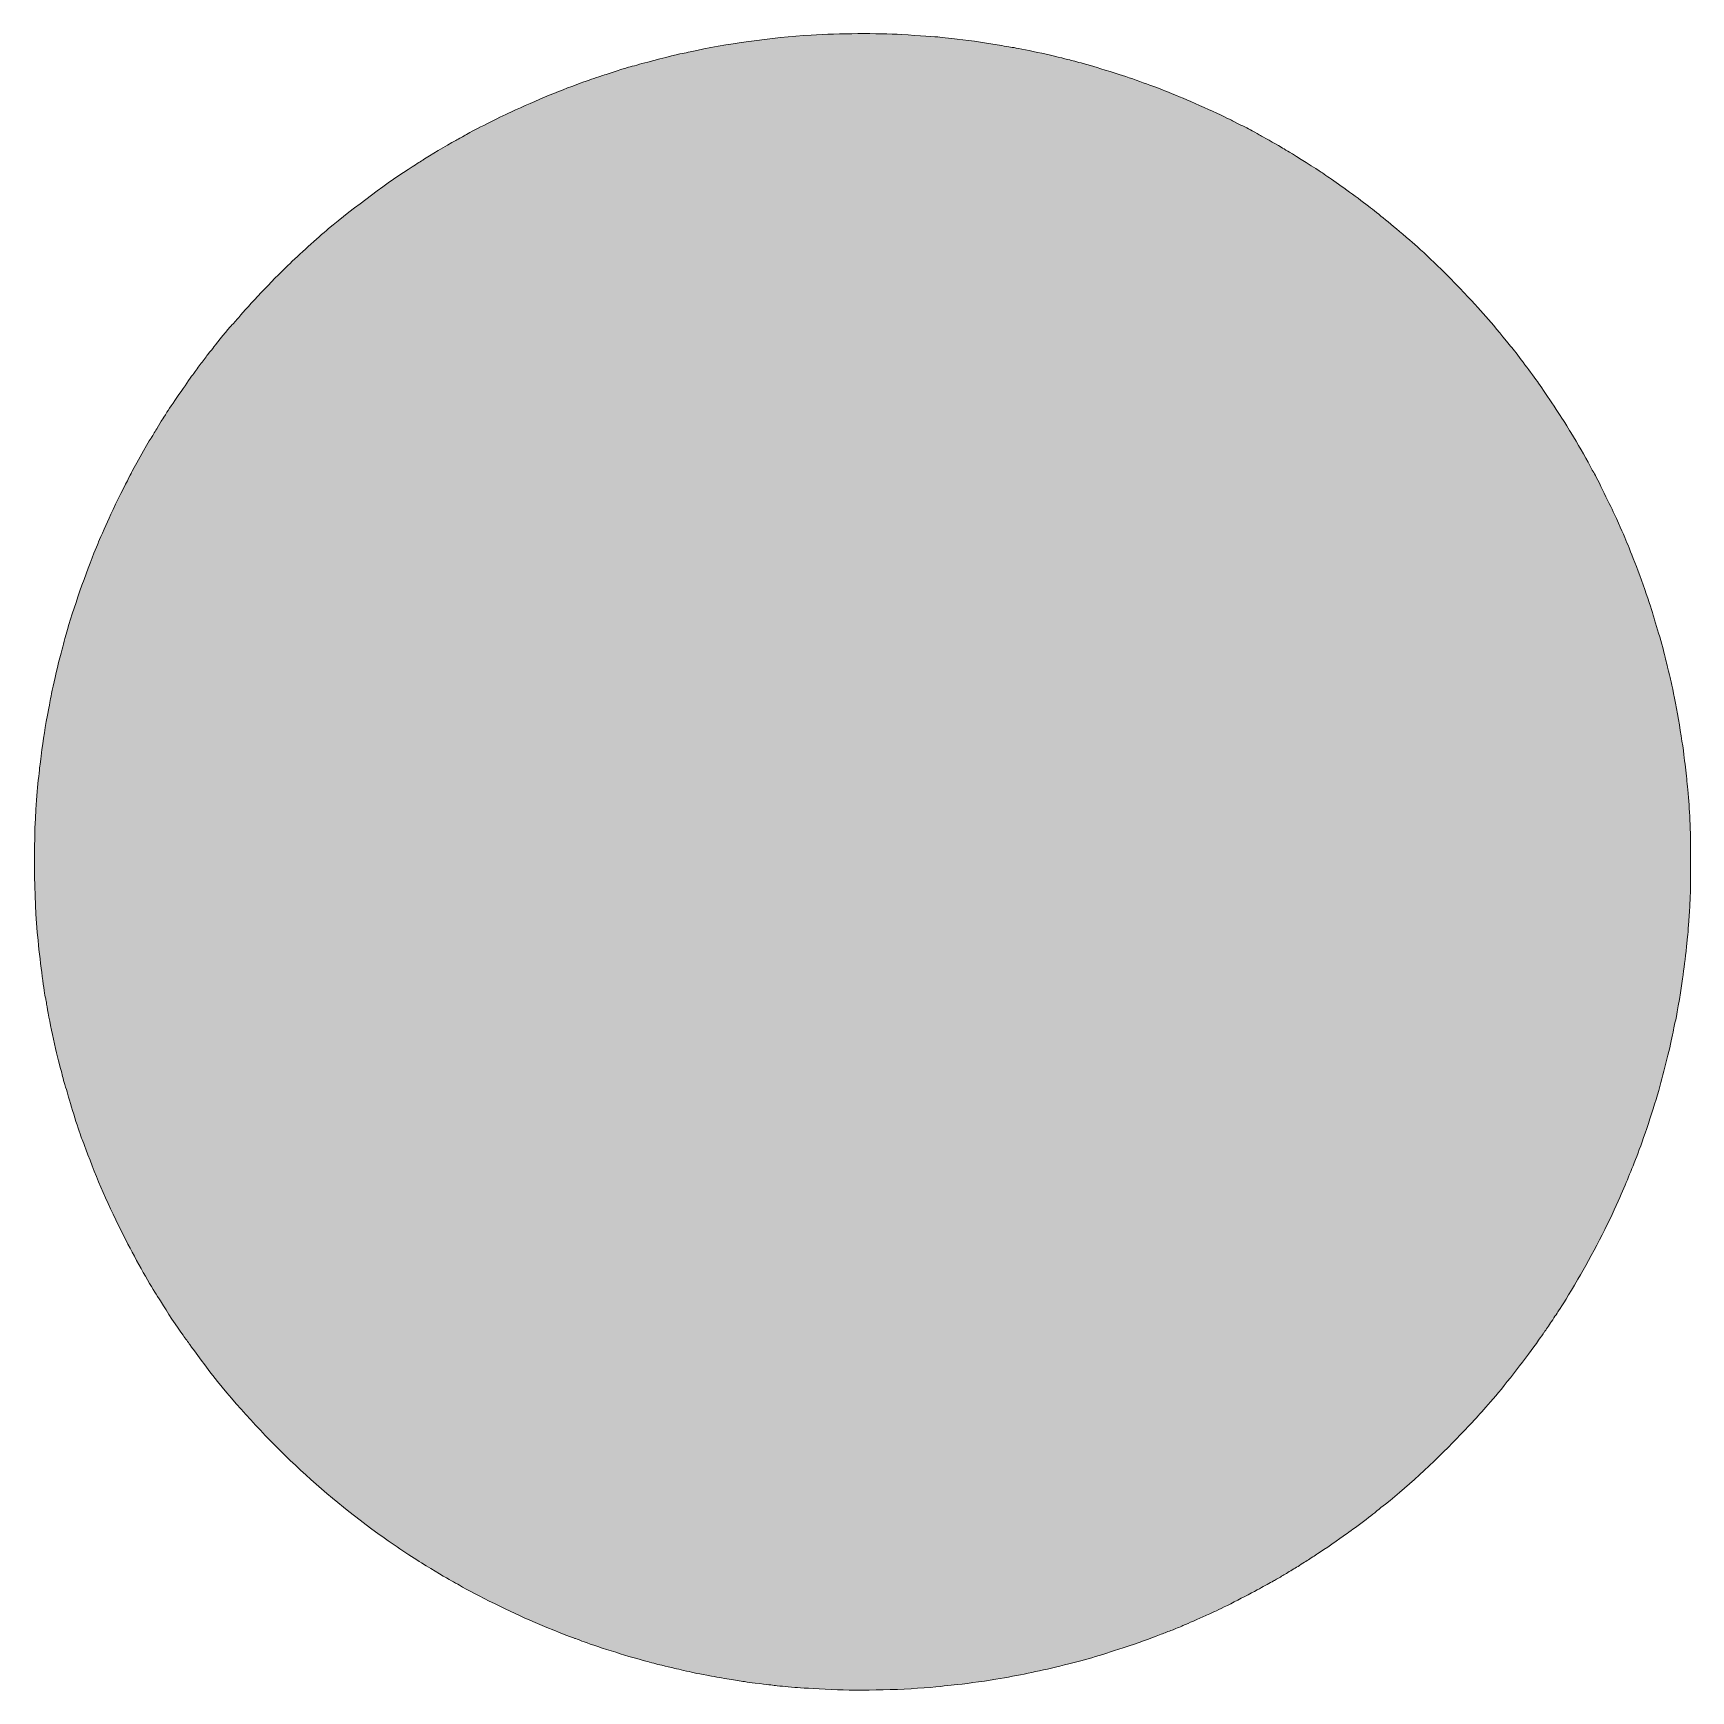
# Model space of a CAD drawing. Header units: inches. Extents: x -34.6 to -23.4, y 23.9 to 25.3.
# Drawn here: x -34.602 to -33.21, y 23.921 to 25.313 of the extents above; entities that cross this region are included whole.
import ezdxf

# ---------------------------------------------------------------- set-up
doc = ezdxf.new("R2010")
doc.units = ezdxf.units.IN
doc.header["$MEASUREMENT"] = 0
doc.layers.add('Volleyball', color=7, linetype='Continuous')

msp = doc.modelspace()

# ---------------------------------------------------------------- hatches: boundary and pattern name
at = {"layer": 'Volleyball'}
h = msp.add_hatch(color=7, dxfattribs=at)
h.dxf.hatch_style = 2
edge = h.paths.add_edge_path()
edge.add_spline(control_points=[(-33.2105, 24.5825), (-33.2108, 24.5779), (-33.2113, 24.5711), (-33.2115, 24.5673), (-33.2117, 24.5636), (-33.2121, 24.5586), (-33.2124, 24.5563), (-33.2126, 24.554), (-33.2131, 24.5494), (-33.2134, 24.546), (-33.2145, 24.5353), (-33.2154, 24.5283), (-33.2168, 24.5188), (-33.2189, 24.504), (-33.2221, 24.4852), (-33.2229, 24.4828), (-33.2231, 24.482), (-33.2236, 24.4797), (-33.224, 24.4777), (-33.2254, 24.4696), (-33.2304, 24.4484), (-33.2349, 24.4318), (-33.2393, 24.4156), (-33.2487, 24.3867), (-33.2541, 24.3727), (-33.2602, 24.3569), (-33.2638, 24.3482), (-33.2708, 24.3323), (-33.279, 24.3135), (-33.2932, 24.286), (-33.3046, 24.2666), (-33.3126, 24.2531), (-33.3177, 24.2447), (-33.3208, 24.24), (-33.3222, 24.238), (-33.3253, 24.2334), (-33.3276, 24.2299), (-33.33, 24.2264), (-33.3324, 24.2227), (-33.3331, 24.2218), (-33.3338, 24.2208), (-33.3358, 24.2179), (-33.3376, 24.2154), (-33.3474, 24.2013), (-33.3645, 24.1794), (-33.3758, 24.1662), (-33.3879, 24.1522), (-33.3915, 24.1482), (-33.4063, 24.1328), (-33.4248, 24.1135), (-33.4505, 24.09), (-33.47, 24.0748), (-33.472, 24.0732), (-33.475, 24.0708), (-33.4769, 24.0693), (-33.4808, 24.0662), (-33.4882, 24.0606), (-33.4935, 24.0567), (-33.4956, 24.0552), (-33.4984, 24.0532), (-33.4997, 24.0522), (-33.504, 24.0491), (-33.5184, 24.0391), (-33.5229, 24.0363), (-33.5252, 24.0347), (-33.5293, 24.0321), (-33.532, 24.0304), (-33.5346, 24.0286), (-33.5392, 24.0258), (-33.5421, 24.024), (-33.545, 24.0223), (-33.5492, 24.0197), (-33.5515, 24.0183), (-33.5538, 24.0169), (-33.5574, 24.0149), (-33.5594, 24.0137), (-33.5615, 24.0126), (-33.5664, 24.0098), (-33.5704, 24.0076), (-33.5779, 24.0034), (-33.6029, 23.9906), (-33.6095, 23.9876), (-33.6116, 23.9867), (-33.6158, 23.9848), (-33.619, 23.9833), (-33.6221, 23.9819), (-33.6263, 23.98), (-33.6282, 23.9792), (-33.6301, 23.9784), (-33.6338, 23.9769), (-33.6363, 23.9757), (-33.6389, 23.9746), (-33.643, 23.9729), (-33.6455, 23.9719), (-33.6481, 23.971), (-33.6521, 23.9694), (-33.6546, 23.9685), (-33.6664, 23.9638), (-33.6719, 23.9619), (-33.6864, 23.9571), (-33.7067, 23.9503), (-33.7187, 23.9468), (-33.7396, 23.9418), (-33.7591, 23.937), (-33.7737, 23.934), (-33.7934, 23.9307), (-33.8055, 23.9287), (-33.8211, 23.9266), (-33.8285, 23.9259), (-33.8312, 23.9256), (-33.8361, 23.9251), (-33.8395, 23.9247), (-33.8621, 23.9222), (-33.9014, 23.9209), (-33.9265, 23.9219), (-33.9265, 23.9219), (-33.9265, 23.9219), (-33.9265, 23.9219), (-33.9403, 23.9225), (-33.9549, 23.9232), (-33.9599, 23.9237), (-33.9626, 23.9239), (-33.9672, 23.9243), (-33.9702, 23.9245), (-33.9732, 23.9248), (-33.977, 23.9252), (-33.9786, 23.9254), (-33.9815, 23.9258), (-33.9846, 23.9262), (-33.9955, 23.9274), (-33.9989, 23.9278), (-34.0024, 23.9283), (-34.0034, 23.9285), (-34.0044, 23.9287), (-34.0069, 23.9291), (-34.0091, 23.9294), (-34.013, 23.9299), (-34.0172, 23.9306), (-34.0238, 23.9318), (-34.0256, 23.9321), (-34.0294, 23.9328), (-34.0322, 23.9333), (-34.0432, 23.9353), (-34.0471, 23.9361), (-34.0533, 23.9376), (-34.0599, 23.9391), (-34.0639, 23.94), (-34.0673, 23.9407), (-34.0684, 23.941), (-34.0729, 23.9421), (-34.0772, 23.9432), (-34.0816, 23.9444), (-34.0872, 23.9458), (-34.0897, 23.9465), (-34.1018, 23.9497), (-34.132, 23.9592), (-34.1411, 23.9628), (-34.1441, 23.964), (-34.1467, 23.965), (-34.147, 23.965), (-34.1478, 23.965), (-34.167, 23.9727), (-34.1822, 23.9791), (-34.1987, 23.9861), (-34.2311, 24.0021), (-34.2439, 24.0096), (-34.2455, 24.0105), (-34.2486, 24.0122), (-34.2507, 24.0134), (-34.2545, 24.0155), (-34.2653, 24.022), (-34.2758, 24.0284), (-34.2856, 24.0345), (-34.3019, 24.0455), (-34.3125, 24.0532), (-34.3655, 24.0918), (-34.4093, 24.1338), (-34.451, 24.1857), (-34.4543, 24.1899), (-34.4672, 24.2073), (-34.4704, 24.2118), (-34.4716, 24.2135), (-34.4741, 24.217), (-34.476, 24.2196), (-34.4805, 24.2258), (-34.4903, 24.2405), (-34.4941, 24.247), (-34.4951, 24.2486), (-34.4971, 24.2518), (-34.4986, 24.2541), (-34.5043, 24.2628), (-34.5177, 24.2868), (-34.5254, 24.3022), (-34.5386, 24.3282), (-34.5485, 24.3509), (-34.5576, 24.3758), (-34.5588, 24.379), (-34.5602, 24.3827), (-34.5607, 24.3839), (-34.563, 24.3896), (-34.5706, 24.4137), (-34.5734, 24.4239), (-34.5741, 24.4263), (-34.5752, 24.4299), (-34.5758, 24.432), (-34.5764, 24.434), (-34.5772, 24.4369), (-34.5775, 24.4384), (-34.5779, 24.4398), (-34.5789, 24.4438), (-34.5798, 24.4471), (-34.5837, 24.462), (-34.59, 24.4917), (-34.5908, 24.4992), (-34.591, 24.5005), (-34.5913, 24.5022), (-34.5915, 24.5029), (-34.5925, 24.5064), (-34.5958, 24.5312), (-34.5978, 24.5511), (-34.6016, 24.5884), (-34.6019, 24.6374), (-34.5985, 24.6763), (-34.5977, 24.6848), (-34.5967, 24.6943), (-34.5963, 24.6976), (-34.5961, 24.6993), (-34.5956, 24.703), (-34.5952, 24.7059), (-34.5932, 24.7215), (-34.592, 24.7291), (-34.5888, 24.7463), (-34.5873, 24.7541), (-34.5873, 24.7541), (-34.5851, 24.7648), (-34.5833, 24.7734), (-34.5799, 24.7874), (-34.5776, 24.7958), (-34.577, 24.7981), (-34.5759, 24.8021), (-34.5752, 24.8048), (-34.5702, 24.8233), (-34.5592, 24.8558), (-34.5508, 24.8764), (-34.5494, 24.8798), (-34.5479, 24.8835), (-34.5474, 24.8847), (-34.5466, 24.8869), (-34.5415, 24.8985), (-34.5382, 24.9058), (-34.5346, 24.9138), (-34.5262, 24.931), (-34.5228, 24.9373), (-34.521, 24.9409), (-34.5194, 24.9439), (-34.5194, 24.9441), (-34.5194, 24.9446), (-34.5055, 24.9691), (-34.5029, 24.9731), (-34.5021, 24.9743), (-34.5, 24.9778), (-34.4981, 24.981), (-34.4963, 24.9841), (-34.4943, 24.9874), (-34.4937, 24.9882), (-34.4932, 24.989), (-34.4913, 24.992), (-34.4895, 24.9948), (-34.4847, 25.0022), (-34.4704, 25.023), (-34.4671, 25.0273), (-34.4655, 25.0294), (-34.4627, 25.0332), (-34.4608, 25.0359), (-34.4589, 25.0385), (-34.4561, 25.0422), (-34.4546, 25.044), (-34.4532, 25.0458), (-34.4512, 25.0483), (-34.4502, 25.0496), (-34.4469, 25.054), (-34.438, 25.0648), (-34.4355, 25.0675), (-34.4341, 25.0689), (-34.4314, 25.0721), (-34.4293, 25.0745), (-34.421, 25.0844), (-34.4011, 25.1054), (-34.388, 25.118), (-34.3787, 25.127), (-34.3631, 25.1411), (-34.3538, 25.149), (-34.3336, 25.166), (-34.3014, 25.1898), (-34.2835, 25.201), (-34.28, 25.2032), (-34.2757, 25.2059), (-34.274, 25.207), (-34.2694, 25.2101), (-34.2548, 25.2188), (-34.247, 25.223), (-34.2445, 25.2244), (-34.2404, 25.2267), (-34.238, 25.2281), (-34.2319, 25.2316), (-34.2107, 25.2423), (-34.2007, 25.2469), (-34.1797, 25.2567), (-34.1562, 25.2663), (-34.1394, 25.2722), (-34.1383, 25.2725), (-34.1354, 25.2736), (-34.133, 25.2744), (-34.1306, 25.2753), (-34.1271, 25.2765), (-34.1253, 25.277), (-34.1235, 25.2776), (-34.1184, 25.2793), (-34.114, 25.2808), (-34.1096, 25.2822), (-34.1049, 25.2837), (-34.1037, 25.2841), (-34.1024, 25.2844), (-34.0965, 25.286), (-34.0906, 25.2876), (-34.0785, 25.2909), (-34.0605, 25.2954), (-34.0566, 25.2962), (-34.0551, 25.2964), (-34.0522, 25.2971), (-34.0502, 25.2975), (-34.0207, 25.3041), (-33.9821, 25.3095), (-33.9485, 25.3116), (-33.9254, 25.313), (-33.8925, 25.3132), (-33.8725, 25.312), (-33.8576, 25.3111), (-33.8438, 25.3102), (-33.8404, 25.3098), (-33.8385, 25.3096), (-33.8339, 25.3091), (-33.8303, 25.3087), (-33.8187, 25.3075), (-33.805, 25.3056), (-33.7905, 25.3031), (-33.7849, 25.3021), (-33.7792, 25.3012), (-33.778, 25.301), (-33.7702, 25.2998), (-33.7395, 25.293), (-33.7314, 25.2907), (-33.7302, 25.2904), (-33.7251, 25.289), (-33.72, 25.2876), (-33.7113, 25.2853), (-33.7068, 25.2839), (-33.6923, 25.2793), (-33.6793, 25.2751), (-33.6587, 25.2678), (-33.6515, 25.2648), (-33.6496, 25.264), (-33.6462, 25.2626), (-33.644, 25.2617), (-33.6334, 25.2576), (-33.603, 25.244), (-33.5956, 25.24), (-33.5952, 25.2398), (-33.5915, 25.238), (-33.5876, 25.236), (-33.5836, 25.234), (-33.5783, 25.2312), (-33.5759, 25.2299), (-33.5735, 25.2285), (-33.5709, 25.227), (-33.5702, 25.2267), (-33.5673, 25.2252), (-33.5551, 25.2183), (-33.5526, 25.2167), (-33.5512, 25.2158), (-33.5485, 25.2142), (-33.5467, 25.2131), (-33.5422, 25.2105), (-33.5228, 25.1983), (-33.5203, 25.1965), (-33.5192, 25.1957), (-33.5167, 25.194), (-33.5146, 25.1926), (-33.5074, 25.1878), (-33.491, 25.1759), (-33.4806, 25.1679), (-33.4716, 25.161), (-33.4625, 25.1536), (-33.4457, 25.1393), (-33.4362, 25.1313), (-33.4152, 25.1111), (-33.4038, 25.099), (-33.3837, 25.0777), (-33.3798, 25.0733), (-33.3612, 25.0504), (-33.3564, 25.0445), (-33.3454, 25.03), (-33.3386, 25.0205), (-33.334, 25.0141), (-33.3186, 24.991), (-33.3149, 24.9849), (-33.3137, 24.983), (-33.3118, 24.9797), (-33.3105, 24.9777), (-33.3046, 24.9681), (-33.299, 24.9583), (-33.2943, 24.9494), (-33.293, 24.9471), (-33.2918, 24.9449), (-33.2915, 24.9446), (-33.2907, 24.9436), (-33.2778, 24.9175), (-33.2742, 24.9096), (-33.269, 24.8981), (-33.2657, 24.8906), (-33.2634, 24.8852), (-33.2623, 24.8825), (-33.261, 24.8792), (-33.2604, 24.8777), (-33.2548, 24.8643), (-33.2442, 24.8346), (-33.2414, 24.8244), (-33.2409, 24.8228), (-33.2396, 24.8185), (-33.2385, 24.8149), (-33.2364, 24.808), (-33.2335, 24.7978), (-33.2321, 24.7923), (-33.2317, 24.7904), (-33.2304, 24.7852), (-33.2293, 24.7806), (-33.2282, 24.776), (-33.2271, 24.7716), (-33.2269, 24.7707), (-33.224, 24.7599), (-33.2178, 24.7247), (-33.2156, 24.7072), (-33.2153, 24.7043), (-33.2147, 24.6996), (-33.2143, 24.6967), (-33.214, 24.6938), (-33.2135, 24.6894), (-33.2132, 24.687), (-33.213, 24.6846), (-33.2126, 24.6806), (-33.2124, 24.678), (-33.2115, 24.6682), (-33.211, 24.662), (-33.2105, 24.6519), (-33.2098, 24.6375), (-33.2098, 24.5931), (-33.2105, 24.5825)], knot_values=[0, 0, 0, 0, 1, 1, 1, 2, 2, 2, 3, 3, 3, 4, 4, 4, 5, 5, 5, 6, 6, 6, 7, 7, 7, 8, 8, 8, 9, 9, 9, 10, 10, 10, 11, 11, 11, 12, 12, 12, 13, 13, 13, 14, 14, 14, 15, 15, 15, 16, 16, 16, 17, 17, 17, 18, 18, 18, 19, 19, 19, 20, 20, 20, 21, 21, 21, 22, 22, 22, 23, 23, 23, 24, 24, 24, 25, 25, 25, 26, 26, 26, 27, 27, 27, 28, 28, 28, 29, 29, 29, 30, 30, 30, 31, 31, 31, 32, 32, 32, 33, 33, 33, 34, 34, 34, 35, 35, 35, 36, 36, 36, 37, 37, 37, 38, 38, 38, 39, 39, 39, 40, 40, 40, 41, 41, 41, 42, 42, 42, 43, 43, 43, 44, 44, 44, 45, 45, 45, 46, 46, 46, 47, 47, 47, 48, 48, 48, 49, 49, 49, 50, 50, 50, 51, 51, 51, 52, 52, 52, 53, 53, 53, 54, 54, 54, 55, 55, 55, 56, 56, 56, 57, 57, 57, 58, 58, 58, 59, 59, 59, 60, 60, 60, 61, 61, 61, 62, 62, 62, 63, 63, 63, 64, 64, 64, 65, 65, 65, 66, 66, 66, 67, 67, 67, 68, 68, 68, 69, 69, 69, 70, 70, 70, 71, 71, 71, 72, 72, 72, 73, 73, 73, 74, 74, 74, 75, 75, 75, 76, 76, 76, 77, 77, 77, 78, 78, 78, 79, 79, 79, 80, 80, 80, 81, 81, 81, 82, 82, 82, 83, 83, 83, 84, 84, 84, 85, 85, 85, 86, 86, 86, 87, 87, 87, 88, 88, 88, 89, 89, 89, 90, 90, 90, 91, 91, 91, 92, 92, 92, 93, 93, 93, 94, 94, 94, 95, 95, 95, 96, 96, 96, 97, 97, 97, 98, 98, 98, 99, 99, 99, 100, 100, 100, 101, 101, 101, 102, 102, 102, 103, 103, 103, 104, 104, 104, 105, 105, 105, 106, 106, 106, 107, 107, 107, 108, 108, 108, 109, 109, 109, 110, 110, 110, 111, 111, 111, 112, 112, 112, 113, 113, 113, 114, 114, 114, 115, 115, 115, 116, 116, 116, 117, 117, 117, 118, 118, 118, 119, 119, 119, 120, 120, 120, 121, 121, 121, 122, 122, 122, 123, 123, 123, 124, 124, 124, 125, 125, 125, 126, 126, 126, 127, 127, 127, 128, 128, 128, 129, 129, 129, 130, 130, 130, 131, 131, 131, 132, 132, 132, 133, 133, 133, 134, 134, 134, 135, 135, 135, 136, 136, 136, 137, 137, 137, 138, 138, 138, 139, 139, 139, 140, 140, 140, 141, 141, 141, 142, 142, 142, 143, 143, 143, 144, 144, 144, 145, 145, 145, 146, 146, 146, 147, 147, 147, 148, 148, 148, 149, 149, 149, 150, 150, 150, 151, 151, 151, 152, 152, 152, 152], degree=3, periodic=1)

# ---------------------------------------------------------------- linework, layer by layer
at = {"layer": 'Volleyball', "lineweight": 0}
msp.add_open_spline([(-33.2105, 24.5825), (-33.2108, 24.5779), (-33.2113, 24.5711), (-33.2115, 24.5673), (-33.2117, 24.5636), (-33.2121, 24.5586), (-33.2124, 24.5563), (-33.2126, 24.554), (-33.2131, 24.5494), (-33.2134, 24.546), (-33.2145, 24.5353), (-33.2154, 24.5283), (-33.2168, 24.5188), (-33.2189, 24.504), (-33.2221, 24.4852), (-33.2229, 24.4828), (-33.2231, 24.482), (-33.2236, 24.4797), (-33.224, 24.4777), (-33.2254, 24.4696), (-33.2304, 24.4484), (-33.2349, 24.4318), (-33.2393, 24.4156), (-33.2487, 24.3867), (-33.2541, 24.3727), (-33.2602, 24.3569), (-33.2638, 24.3482), (-33.2708, 24.3323), (-33.279, 24.3135), (-33.2932, 24.286), (-33.3046, 24.2666), (-33.3126, 24.2531), (-33.3177, 24.2447), (-33.3208, 24.24), (-33.3222, 24.238), (-33.3253, 24.2334), (-33.3276, 24.2299), (-33.33, 24.2264), (-33.3324, 24.2227), (-33.3331, 24.2218), (-33.3338, 24.2208), (-33.3358, 24.2179), (-33.3376, 24.2154), (-33.3474, 24.2013), (-33.3645, 24.1794), (-33.3758, 24.1662), (-33.3879, 24.1522), (-33.3915, 24.1482), (-33.4063, 24.1328), (-33.4248, 24.1135), (-33.4505, 24.09), (-33.47, 24.0748), (-33.472, 24.0732), (-33.475, 24.0708), (-33.4769, 24.0693), (-33.4808, 24.0662), (-33.4882, 24.0606), (-33.4935, 24.0567), (-33.4956, 24.0552), (-33.4984, 24.0532), (-33.4997, 24.0522), (-33.504, 24.0491), (-33.5184, 24.0391), (-33.5229, 24.0363), (-33.5252, 24.0347), (-33.5293, 24.0321), (-33.532, 24.0304), (-33.5346, 24.0286), (-33.5392, 24.0258), (-33.5421, 24.024), (-33.545, 24.0223), (-33.5492, 24.0197), (-33.5515, 24.0183), (-33.5538, 24.0169), (-33.5574, 24.0149), (-33.5594, 24.0137), (-33.5615, 24.0126), (-33.5664, 24.0098), (-33.5704, 24.0076), (-33.5779, 24.0034), (-33.6029, 23.9906), (-33.6095, 23.9876), (-33.6116, 23.9867), (-33.6158, 23.9848), (-33.619, 23.9833), (-33.6221, 23.9819), (-33.6263, 23.98), (-33.6282, 23.9792), (-33.6301, 23.9784), (-33.6338, 23.9769), (-33.6363, 23.9757), (-33.6389, 23.9746), (-33.643, 23.9729), (-33.6455, 23.9719), (-33.6481, 23.971), (-33.6521, 23.9694), (-33.6546, 23.9685), (-33.6664, 23.9638), (-33.6719, 23.9619), (-33.6864, 23.9571), (-33.7067, 23.9503), (-33.7187, 23.9468), (-33.7396, 23.9418), (-33.7591, 23.937), (-33.7737, 23.934), (-33.7934, 23.9307), (-33.8055, 23.9287), (-33.8211, 23.9266), (-33.8285, 23.9259), (-33.8312, 23.9256), (-33.8361, 23.9251), (-33.8395, 23.9247), (-33.8621, 23.9222), (-33.9014, 23.9209), (-33.9265, 23.9219), (-33.9265, 23.9219), (-33.9265, 23.9219), (-33.9265, 23.9219), (-33.9403, 23.9225), (-33.9549, 23.9232), (-33.9599, 23.9237), (-33.9626, 23.9239), (-33.9672, 23.9243), (-33.9702, 23.9245), (-33.9732, 23.9248), (-33.977, 23.9252), (-33.9786, 23.9254), (-33.9815, 23.9258), (-33.9846, 23.9262), (-33.9955, 23.9274), (-33.9989, 23.9278), (-34.0024, 23.9283), (-34.0034, 23.9285), (-34.0044, 23.9287), (-34.0069, 23.9291), (-34.0091, 23.9294), (-34.013, 23.9299), (-34.0172, 23.9306), (-34.0238, 23.9318), (-34.0256, 23.9321), (-34.0294, 23.9328), (-34.0322, 23.9333), (-34.0432, 23.9353), (-34.0471, 23.9361), (-34.0533, 23.9376), (-34.0599, 23.9391), (-34.0639, 23.94), (-34.0673, 23.9407), (-34.0684, 23.941), (-34.0729, 23.9421), (-34.0772, 23.9432), (-34.0816, 23.9444), (-34.0872, 23.9458), (-34.0897, 23.9465), (-34.1018, 23.9497), (-34.132, 23.9592), (-34.1411, 23.9628), (-34.1441, 23.964), (-34.1467, 23.965), (-34.147, 23.965), (-34.1478, 23.965), (-34.167, 23.9727), (-34.1822, 23.9791), (-34.1987, 23.9861), (-34.2311, 24.0021), (-34.2439, 24.0096), (-34.2455, 24.0105), (-34.2486, 24.0122), (-34.2507, 24.0134), (-34.2545, 24.0155), (-34.2653, 24.022), (-34.2758, 24.0284), (-34.2856, 24.0345), (-34.3019, 24.0455), (-34.3125, 24.0532), (-34.3655, 24.0918), (-34.4093, 24.1338), (-34.451, 24.1857), (-34.4543, 24.1899), (-34.4672, 24.2073), (-34.4704, 24.2118), (-34.4716, 24.2135), (-34.4741, 24.217), (-34.476, 24.2196), (-34.4805, 24.2258), (-34.4903, 24.2405), (-34.4941, 24.247), (-34.4951, 24.2486), (-34.4971, 24.2518), (-34.4986, 24.2541), (-34.5043, 24.2628), (-34.5177, 24.2868), (-34.5254, 24.3022), (-34.5386, 24.3282), (-34.5485, 24.3509), (-34.5576, 24.3758), (-34.5588, 24.379), (-34.5602, 24.3827), (-34.5607, 24.3839), (-34.563, 24.3896), (-34.5706, 24.4137), (-34.5734, 24.4239), (-34.5741, 24.4263), (-34.5752, 24.4299), (-34.5758, 24.432), (-34.5764, 24.434), (-34.5772, 24.4369), (-34.5775, 24.4384), (-34.5779, 24.4398), (-34.5789, 24.4438), (-34.5798, 24.4471), (-34.5837, 24.462), (-34.59, 24.4917), (-34.5908, 24.4992), (-34.591, 24.5005), (-34.5913, 24.5022), (-34.5915, 24.5029), (-34.5925, 24.5064), (-34.5958, 24.5312), (-34.5978, 24.5511), (-34.6016, 24.5884), (-34.6019, 24.6374), (-34.5985, 24.6763), (-34.5977, 24.6848), (-34.5967, 24.6943), (-34.5963, 24.6976), (-34.5961, 24.6993), (-34.5956, 24.703), (-34.5952, 24.7059), (-34.5932, 24.7215), (-34.592, 24.7291), (-34.5888, 24.7463), (-34.5873, 24.7541), (-34.5873, 24.7541), (-34.5851, 24.7648), (-34.5833, 24.7734), (-34.5799, 24.7874), (-34.5776, 24.7958), (-34.577, 24.7981), (-34.5759, 24.8021), (-34.5752, 24.8048), (-34.5702, 24.8233), (-34.5592, 24.8558), (-34.5508, 24.8764), (-34.5494, 24.8798), (-34.5479, 24.8835), (-34.5474, 24.8847), (-34.5466, 24.8869), (-34.5415, 24.8985), (-34.5382, 24.9058), (-34.5346, 24.9138), (-34.5262, 24.931), (-34.5228, 24.9373), (-34.521, 24.9409), (-34.5194, 24.9439), (-34.5194, 24.9441), (-34.5194, 24.9446), (-34.5055, 24.9691), (-34.5029, 24.9731), (-34.5021, 24.9743), (-34.5, 24.9778), (-34.4981, 24.981), (-34.4963, 24.9841), (-34.4943, 24.9874), (-34.4937, 24.9882), (-34.4932, 24.989), (-34.4913, 24.992), (-34.4895, 24.9948), (-34.4847, 25.0022), (-34.4704, 25.023), (-34.4671, 25.0273), (-34.4655, 25.0294), (-34.4627, 25.0332), (-34.4608, 25.0359), (-34.4589, 25.0385), (-34.4561, 25.0422), (-34.4546, 25.044), (-34.4532, 25.0458), (-34.4512, 25.0483), (-34.4502, 25.0496), (-34.4469, 25.054), (-34.438, 25.0648), (-34.4355, 25.0675), (-34.4341, 25.0689), (-34.4314, 25.0721), (-34.4293, 25.0745), (-34.421, 25.0844), (-34.4011, 25.1054), (-34.388, 25.118), (-34.3787, 25.127), (-34.3631, 25.1411), (-34.3538, 25.149), (-34.3336, 25.166), (-34.3014, 25.1898), (-34.2835, 25.201), (-34.28, 25.2032), (-34.2757, 25.2059), (-34.274, 25.207), (-34.2694, 25.2101), (-34.2548, 25.2188), (-34.247, 25.223), (-34.2445, 25.2244), (-34.2404, 25.2267), (-34.238, 25.2281), (-34.2319, 25.2316), (-34.2107, 25.2423), (-34.2007, 25.2469), (-34.1797, 25.2567), (-34.1562, 25.2663), (-34.1394, 25.2722), (-34.1383, 25.2725), (-34.1354, 25.2736), (-34.133, 25.2744), (-34.1306, 25.2753), (-34.1271, 25.2765), (-34.1253, 25.277), (-34.1235, 25.2776), (-34.1184, 25.2793), (-34.114, 25.2808), (-34.1096, 25.2822), (-34.1049, 25.2837), (-34.1037, 25.2841), (-34.1024, 25.2844), (-34.0965, 25.286), (-34.0906, 25.2876), (-34.0785, 25.2909), (-34.0605, 25.2954), (-34.0566, 25.2962), (-34.0551, 25.2964), (-34.0522, 25.2971), (-34.0502, 25.2975), (-34.0207, 25.3041), (-33.9821, 25.3095), (-33.9485, 25.3116), (-33.9254, 25.313), (-33.8925, 25.3132), (-33.8725, 25.312), (-33.8576, 25.3111), (-33.8438, 25.3102), (-33.8404, 25.3098), (-33.8385, 25.3096), (-33.8339, 25.3091), (-33.8303, 25.3087), (-33.8187, 25.3075), (-33.805, 25.3056), (-33.7905, 25.3031), (-33.7849, 25.3021), (-33.7792, 25.3012), (-33.778, 25.301), (-33.7702, 25.2998), (-33.7395, 25.293), (-33.7314, 25.2907), (-33.7302, 25.2904), (-33.7251, 25.289), (-33.72, 25.2876), (-33.7113, 25.2853), (-33.7068, 25.2839), (-33.6923, 25.2793), (-33.6793, 25.2751), (-33.6587, 25.2678), (-33.6515, 25.2648), (-33.6496, 25.264), (-33.6462, 25.2626), (-33.644, 25.2617), (-33.6334, 25.2576), (-33.603, 25.244), (-33.5956, 25.24), (-33.5952, 25.2398), (-33.5915, 25.238), (-33.5876, 25.236), (-33.5836, 25.234), (-33.5783, 25.2312), (-33.5759, 25.2299), (-33.5735, 25.2285), (-33.5709, 25.227), (-33.5702, 25.2267), (-33.5673, 25.2252), (-33.5551, 25.2183), (-33.5526, 25.2167), (-33.5512, 25.2158), (-33.5485, 25.2142), (-33.5467, 25.2131), (-33.5422, 25.2105), (-33.5228, 25.1983), (-33.5203, 25.1965), (-33.5192, 25.1957), (-33.5167, 25.194), (-33.5146, 25.1926), (-33.5074, 25.1878), (-33.491, 25.1759), (-33.4806, 25.1679), (-33.4716, 25.161), (-33.4625, 25.1536), (-33.4457, 25.1393), (-33.4362, 25.1313), (-33.4152, 25.1111), (-33.4038, 25.099), (-33.3837, 25.0777), (-33.3798, 25.0733), (-33.3612, 25.0504), (-33.3564, 25.0445), (-33.3454, 25.03), (-33.3386, 25.0205), (-33.334, 25.0141), (-33.3186, 24.991), (-33.3149, 24.9849), (-33.3137, 24.983), (-33.3118, 24.9797), (-33.3105, 24.9777), (-33.3046, 24.9681), (-33.299, 24.9583), (-33.2943, 24.9494), (-33.293, 24.9471), (-33.2918, 24.9449), (-33.2915, 24.9446), (-33.2907, 24.9436), (-33.2778, 24.9175), (-33.2742, 24.9096), (-33.269, 24.8981), (-33.2657, 24.8906), (-33.2634, 24.8852), (-33.2623, 24.8825), (-33.261, 24.8792), (-33.2604, 24.8777), (-33.2548, 24.8643), (-33.2442, 24.8346), (-33.2414, 24.8244), (-33.2409, 24.8228), (-33.2396, 24.8185), (-33.2385, 24.8149), (-33.2364, 24.808), (-33.2335, 24.7978), (-33.2321, 24.7923), (-33.2317, 24.7904), (-33.2304, 24.7852), (-33.2293, 24.7806), (-33.2282, 24.776), (-33.2271, 24.7716), (-33.2269, 24.7707), (-33.224, 24.7599), (-33.2178, 24.7247), (-33.2156, 24.7072), (-33.2153, 24.7043), (-33.2147, 24.6996), (-33.2143, 24.6967), (-33.214, 24.6938), (-33.2135, 24.6894), (-33.2132, 24.687), (-33.213, 24.6846), (-33.2126, 24.6806), (-33.2124, 24.678), (-33.2115, 24.6682), (-33.211, 24.662), (-33.2105, 24.6519), (-33.2098, 24.6375), (-33.2098, 24.5931), (-33.2105, 24.5825)], degree=3, knots=[0, 0, 0, 0, 1, 1, 1, 2, 2, 2, 3, 3, 3, 4, 4, 4, 5, 5, 5, 6, 6, 6, 7, 7, 7, 8, 8, 8, 9, 9, 9, 10, 10, 10, 11, 11, 11, 12, 12, 12, 13, 13, 13, 14, 14, 14, 15, 15, 15, 16, 16, 16, 17, 17, 17, 18, 18, 18, 19, 19, 19, 20, 20, 20, 21, 21, 21, 22, 22, 22, 23, 23, 23, 24, 24, 24, 25, 25, 25, 26, 26, 26, 27, 27, 27, 28, 28, 28, 29, 29, 29, 30, 30, 30, 31, 31, 31, 32, 32, 32, 33, 33, 33, 34, 34, 34, 35, 35, 35, 36, 36, 36, 37, 37, 37, 38, 38, 38, 39, 39, 39, 40, 40, 40, 41, 41, 41, 42, 42, 42, 43, 43, 43, 44, 44, 44, 45, 45, 45, 46, 46, 46, 47, 47, 47, 48, 48, 48, 49, 49, 49, 50, 50, 50, 51, 51, 51, 52, 52, 52, 53, 53, 53, 54, 54, 54, 55, 55, 55, 56, 56, 56, 57, 57, 57, 58, 58, 58, 59, 59, 59, 60, 60, 60, 61, 61, 61, 62, 62, 62, 63, 63, 63, 64, 64, 64, 65, 65, 65, 66, 66, 66, 67, 67, 67, 68, 68, 68, 69, 69, 69, 70, 70, 70, 71, 71, 71, 72, 72, 72, 73, 73, 73, 74, 74, 74, 75, 75, 75, 76, 76, 76, 77, 77, 77, 78, 78, 78, 79, 79, 79, 80, 80, 80, 81, 81, 81, 82, 82, 82, 83, 83, 83, 84, 84, 84, 85, 85, 85, 86, 86, 86, 87, 87, 87, 88, 88, 88, 89, 89, 89, 90, 90, 90, 91, 91, 91, 92, 92, 92, 93, 93, 93, 94, 94, 94, 95, 95, 95, 96, 96, 96, 97, 97, 97, 98, 98, 98, 99, 99, 99, 100, 100, 100, 101, 101, 101, 102, 102, 102, 103, 103, 103, 104, 104, 104, 105, 105, 105, 106, 106, 106, 107, 107, 107, 108, 108, 108, 109, 109, 109, 110, 110, 110, 111, 111, 111, 112, 112, 112, 113, 113, 113, 114, 114, 114, 115, 115, 115, 116, 116, 116, 117, 117, 117, 118, 118, 118, 119, 119, 119, 120, 120, 120, 121, 121, 121, 122, 122, 122, 123, 123, 123, 124, 124, 124, 125, 125, 125, 126, 126, 126, 127, 127, 127, 128, 128, 128, 129, 129, 129, 130, 130, 130, 131, 131, 131, 132, 132, 132, 133, 133, 133, 134, 134, 134, 135, 135, 135, 136, 136, 136, 137, 137, 137, 138, 138, 138, 139, 139, 139, 140, 140, 140, 141, 141, 141, 142, 142, 142, 143, 143, 143, 144, 144, 144, 145, 145, 145, 146, 146, 146, 147, 147, 147, 148, 148, 148, 149, 149, 149, 150, 150, 150, 151, 151, 151, 152, 152, 152, 152], dxfattribs=at)

doc.saveas('drawing.dxf')
